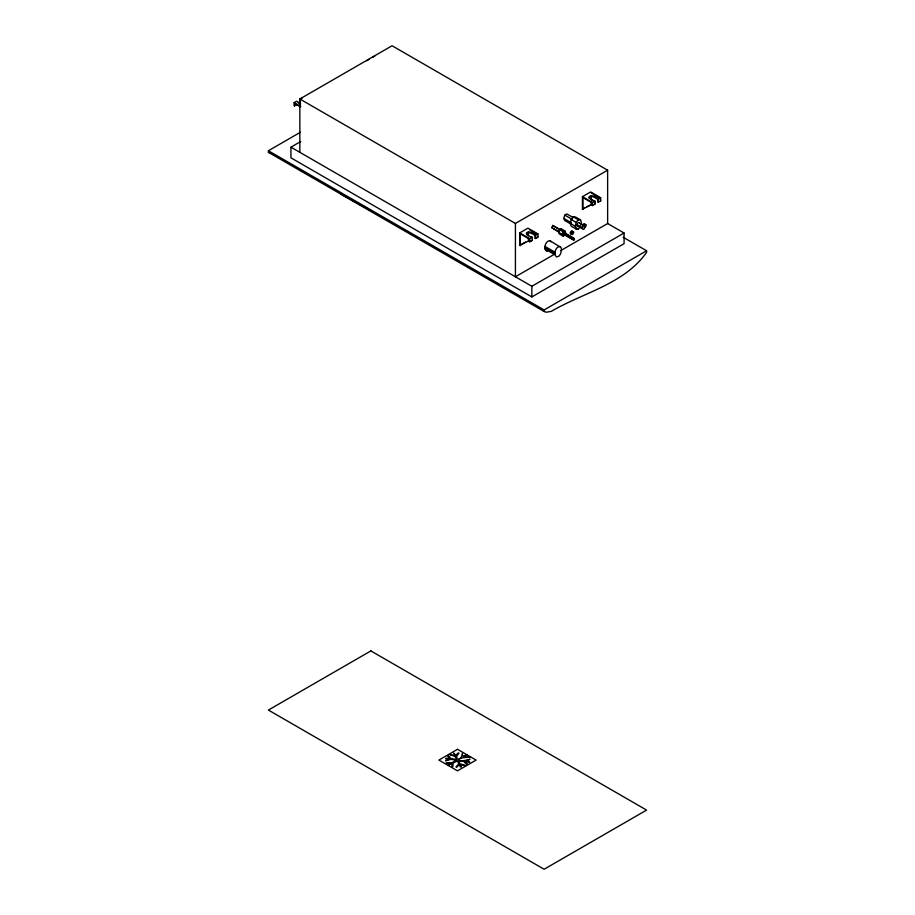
<?xml version="1.0" encoding="UTF-8"?>
<svg xmlns="http://www.w3.org/2000/svg" width="915" height="915" viewBox="0 0 915 915"><rect width="100%" height="100%" fill="white"/><g stroke="black" fill="none" stroke-linecap="round" stroke-linejoin="round"><path stroke-width="1.37" d="M547.353 251.259L546.564 251.213C543.075 248.583 545.489 240.839 549.846 240.634L561.067 247.565L561.513 249.818L560.552 253.924L559.076 256.063L556.595 257.001C553.106 254.381 555.519 246.627 559.866 246.421M564.166 234.389C562.496 235.315 563.777 231.198 564.624 232.89L573.533 238.037M571.692 233.68C568.432 234.881 572.367 227.789 572.413 232.158M571.646 233.634C574.151 227.309 573.774 238.609 570.4 232.913M573.362 239.684C574.506 235.67 575.043 241.972 573.362 239.684L563.331 233.897M578.36 226.463C575.684 227.046 577.605 220.858 579.492 222.825M582.077 228.121C584.96 219.062 585.634 233.702 582.077 228.121L577.056 225.227M579.813 227.423L578.36 229.185L576.187 229.059L571.177 226.165L570.274 223.352L571.177 219.508L573.35 216.878L575.524 217.004L580.533 219.897L581.437 222.7L580.831 225.262M576.187 229.059L575.283 226.257L576.187 222.402L578.36 219.772L580.533 219.897M582.729 225.387C582.775 222.757 586 223.649 584.079 225.673M564.807 235.224L563.171 236.161L559.408 234L558.596 232.296L559.408 229.654L561.055 228.704L564.807 230.877L565.63 232.57L563.754 231.484M571.246 224.267L564.807 220.549L563.777 218.422L564.807 215.117L566.854 213.927L573.293 217.656M563.171 236.161L562.348 234.469L563.171 231.815L564.807 230.877M559.157 232.296L551.688 227.595L552.717 225.445L560.232 229.779M584.708 224.587C586.812 223.283 586.058 228.338 584.25 227.469M299.846 152.313L299.846 98.992L392.066 45.75L607.629 170.201L607.629 223.535L560.906 250.504M297.089 104.642L294.127 105.774L294.127 102.64L296.586 101.222L300.589 103.532M299.857 99.323L302.316 97.905M366.675 60.756L369.134 59.338M372.405 57.439L374.864 56.021M623.104 237.214L646.596 250.767L646.596 252.346C624.327 284.05 583.175 292.651 551.299 311.352L546.346 312.221L544.128 311.5L268.404 152.313L268.404 150.746L300.497 132.206M607.629 223.535L624.076 233.028L624.076 243.687L531.855 296.929L290.924 157.826L290.924 147.166L300.76 141.482M299.846 98.992L515.419 223.443L607.629 170.201M528.413 238.335L528.413 240.988L519.72 245.426L519.72 232.879L527.909 228.155L537.94 233.943L537.94 237.077L535.481 238.495L534.978 235.693C534.463 234.08 525.267 230.214 526.731 234.652M591.124 202.135L591.124 204.777L582.432 209.226L582.432 196.679L590.621 191.944L600.652 197.732L600.652 200.877L598.193 202.295L597.689 199.493C596.534 198.372 589.386 193.923 589.111 198.075M519.72 232.879L529.739 238.666L532.198 237.248L532.198 240.393L529.739 241.812L529.247 239.009L520.223 233.805L520.223 245.723M532.198 237.248C519.663 233.073 530.757 228.956 535.481 235.361L537.94 233.943M582.432 196.679L592.451 202.467L594.91 201.048L594.91 204.182L592.451 205.601L591.948 202.81L582.924 197.594L582.924 209.512M594.91 201.048C582.363 196.862 593.469 192.745 598.193 199.15L600.652 197.732M519.72 245.426L525.576 242.052M582.432 209.226L584.479 208.037M586.526 206.859L591.124 204.777M529.247 241.514L532.198 240.393M534.978 238.209L537.94 237.077M553.529 254.77L515.419 276.776L515.419 223.443M290.924 147.166L531.855 286.269L624.076 233.028M268.404 150.746L544.128 309.933L646.596 250.767M468.503 761.589L465.678 761.063C478.03 756.122 460.531 763.099 458.918 759.999C458.724 756.133 480.581 757.792 463.699 756.922C471.854 750.7 460.863 760.102 462.407 753.445C463.127 756.087 457.98 762.675 456.539 757.037A4.266 2.459 0 0 0 456.391 756.739L458.987 753.079L458.152 752.954L455.773 755.378L453.771 753.079L454.675 755.561L449.825 754.543L455.11 756.488L456.699 759.587L451.072 758.581L448.281 755.653L447.607 756.11L449.7 758.375L445.616 758.398C453.737 759.622 444.736 758.958 445.605 760.948L450.923 759.313L456.242 760.193L452.41 762.538L446.097 763.076L450.866 763.213L448.293 765.1L451.838 763.773L452.067 766.324L452.834 766.667L453.177 763.019L457.328 760.88L458.77 763.922L455.967 766.93L456.608 767.273L459.113 764.86L460.439 766.964L461.377 766.93L460.371 764.563L465.186 765.546L459.913 763.67L458.358 760.548L463.676 761.44L466.833 764.517L467.451 764.162L465.255 761.738L469.704 762.012L468.835 761.646M268.404 152.313L270.623 153.034M340.872 194.152L369.111 209.638M591.124 192.859L600.149 198.075L600.652 200.877M591.021 199.436L593.286 200.74M594.91 204.182L594.407 201.38M573.35 216.878L578.36 219.772M584.708 224.244L585.955 224.964M579.618 223.237L583.633 225.547M564.807 215.117L572.321 219.463M571.177 219.508L576.187 222.402M577.102 224.69L582.112 227.583M577.102 225.719L582.112 228.613M563.777 218.422L571.303 222.768M570.274 223.352L575.283 226.257M576.359 228.018L578.36 229.185M572.413 231.346L573.659 232.067M572.447 231.735L573.694 232.456M570.434 232.49L571.681 233.211M570.434 233.302L571.681 234.023M563.171 231.815L552.717 225.445M564.647 233.142L573.556 238.289M564.624 233.417L566.854 234.697M569.084 235.99L573.533 238.563M563.354 233.622L573.385 239.41M563.354 234.149L573.385 239.936M551.688 227.595L559.202 231.941M558.596 232.296L562.348 234.469M529.545 229.722L536.316 233.622M299.857 102.457L300.36 102.755L300.36 100.238M298.21 102.789L300.463 104.093M545.031 246.455L555.062 252.243M294.127 102.64L300.806 106.495M544.928 247.816L554.947 253.604M300.269 106.815L294.63 103.555L294.63 106.06M545.031 249.052L555.062 254.839M549.846 240.634L551.047 241.777M561.055 228.704L561.867 230.408M598.193 199.15L598.193 202.295M592.451 202.467L592.451 205.601M591.124 196.839L591.124 199.481M544.128 309.933L544.128 311.5M535.481 235.361L535.481 238.495M531.855 286.269L531.855 296.929M529.739 238.666L529.739 241.812M528.413 231.712L528.413 235.693M370.872 650.908L268.404 710.063L544.128 869.25L646.596 810.095L370.872 650.908M457.5 749.316L438.868 760.079L457.5 770.83L476.132 760.079L457.5 749.316"/></g></svg>
